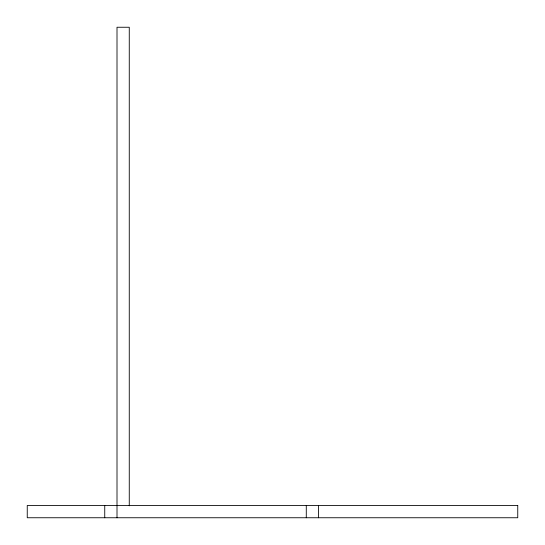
<?xml version="1.0" encoding="UTF-8"?>
<svg xmlns="http://www.w3.org/2000/svg" width="545" height="545" viewBox="0 0 545 545"><rect width="100%" height="100%" fill="white"/><g stroke="black" fill="none" stroke-linecap="round" stroke-linejoin="round"><path stroke-width="0.82" d="M318.546 505.488L318.546 517.75M306.283 505.488L306.283 517.75M129.267 505.828L129.267 27.25L117.005 27.25L117.005 517.75M104.742 505.488L104.742 517.75M517.75 505.488L27.25 505.488L27.25 517.75L517.75 517.75L517.75 505.488"/></g></svg>
